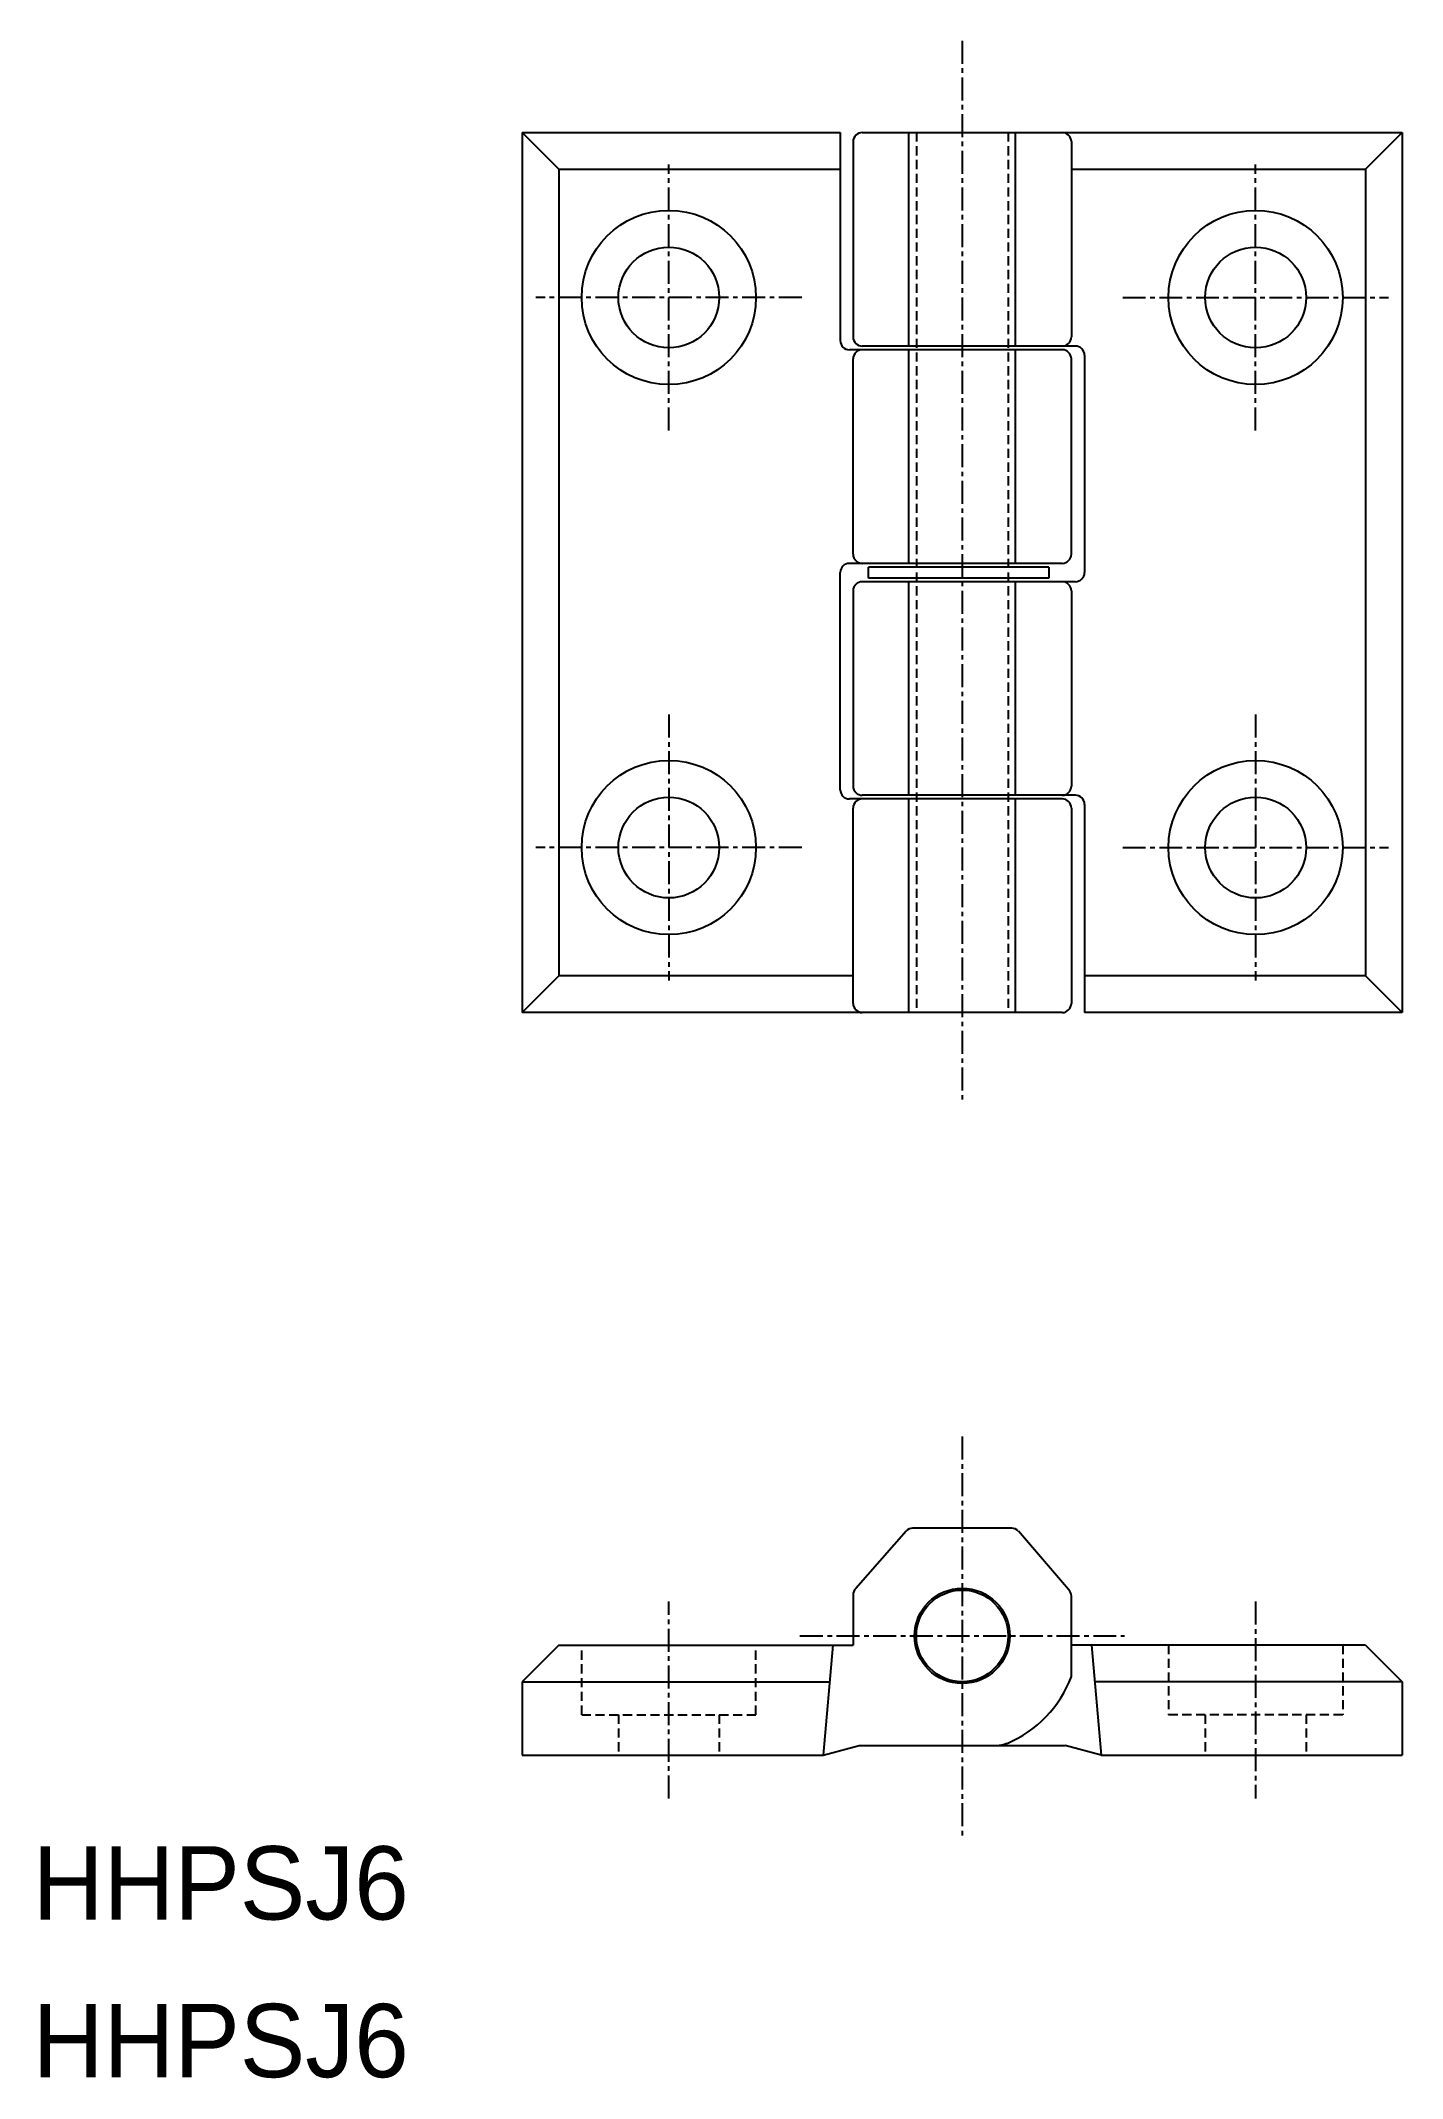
# Model space of a CAD drawing. Extents: x 0 to 75, y 0 to 111.
import ezdxf

# ---------------------------------------------------------------- set-up
doc = ezdxf.new("R2010")
doc.units = 0
doc.linetypes.add('CENTER', pattern=[2, 1.25, -0.25, 0.25, -0.25])
doc.linetypes.add('DASHED', pattern=[0.75, 0.5, -0.25])
doc.layers.get('0').update_dxf_attribs({"linetype": 'CONTINUOUS'})
doc.layers.add('CENTER', color=1, linetype='CENTER')

msp = doc.modelspace()

# ---------------------------------------------------------------- linework, layer by layer
at = {"color": 7, "linetype": 'CONTINUOUS'}
for p, q in [((26.69, 106.07), (26.69, 58.07)), ((26.69, 106.07), (44.04, 106.07)), ((28.69, 104.07), (26.69, 106.07)), ((44.04, 106.07), (44.04, 94.72)), ((45.24, 106.07), (74.69, 106.07)), ((47.77, 94.42), (47.77, 106.07)), ((53.6, 94.42), (53.6, 106.07)), ((72.69, 104.07), (74.69, 106.07)), ((74.69, 106.07), (74.69, 58.07)), ((44.74, 105.57), (44.74, 94.92)), ((56.64, 105.57), (56.64, 94.92)), ((28.69, 104.07), (28.69, 60.07)), ((28.69, 104.07), (44.04, 104.07)), ((56.64, 104.07), (72.69, 104.07)), ((72.69, 104.07), (72.69, 60.07)), ((56.14, 94.22), (44.54, 94.22)), ((44.74, 83.07), (44.74, 93.72)), ((56.86, 94.42), (45.24, 94.42)), ((47.77, 82.57), (47.77, 94.22)), ((53.6, 82.57), (53.6, 94.22)), ((56.64, 83.07), (56.64, 93.72)), ((57.36, 93.92), (57.36, 82.07)), ((56.14, 82.57), (44.54, 82.57)), ((45.57, 81.77), (45.57, 82.37)), ((55.42, 82.37), (45.57, 82.37)), ((55.42, 82.37), (55.42, 81.77)), ((44.04, 70.22), (44.04, 82.07)), ((56.86, 81.57), (45.24, 81.57)), ((55.42, 81.77), (45.57, 81.77)), ((47.77, 69.92), (47.77, 81.57)), ((53.6, 69.92), (53.6, 81.57)), ((44.74, 81.07), (44.74, 70.42)), ((56.64, 81.07), (56.64, 70.42)), ((56.14, 69.72), (44.54, 69.72)), ((44.74, 58.57), (44.74, 69.22)), ((56.86, 69.92), (45.24, 69.92)), ((47.77, 58.07), (47.77, 69.72)), ((53.6, 58.07), (53.6, 69.72)), ((56.64, 69.22), (56.64, 58.57)), ((57.36, 69.42), (57.36, 58.07)), ((28.69, 60.07), (26.69, 58.07)), ((44.74, 60.07), (28.69, 60.07)), ((72.69, 60.07), (57.36, 60.07)), ((72.69, 60.07), (74.69, 58.07)), ((56.14, 58.07), (26.69, 58.07)), ((74.69, 58.07), (57.36, 58.07)), ((47.63, 29.79), (44.88, 26.65)), ((53.39, 29.94), (47.98, 29.94)), ((56.49, 26.6), (53.75, 29.79)), ((44.74, 26.3), (44.74, 23.57)), ((56.64, 21.86), (56.64, 26.24)), ((28.69, 23.57), (26.69, 21.57)), ((28.69, 23.57), (44.74, 23.57)), ((43.64, 23.57), (43.11, 17.57)), ((72.69, 23.57), (56.64, 23.57)), ((57.74, 23.57), (58.26, 17.57)), ((72.69, 23.57), (74.69, 21.57)), ((26.69, 21.57), (26.69, 17.57)), ((26.69, 21.57), (43.46, 21.57)), ((74.69, 21.57), (57.91, 21.57)), ((74.69, 21.57), (74.69, 17.57)), ((43.11, 17.57), (45.07, 18.1)), ((45.07, 18.1), (56.3, 18.1)), ((58.26, 17.57), (56.3, 18.1)), ((26.69, 17.57), (43.11, 17.57)), ((58.26, 17.57), (74.69, 17.57))]:
    msp.add_line(p, q, dxfattribs=at)
at = {"color": 3, "linetype": 'DASHED'}
for p, q in [((48.19, 106.07), (48.19, 58.07)), ((53.19, 106.07), (53.19, 58.07)), ((29.94, 19.77), (29.94, 23.57)), ((39.44, 19.77), (39.44, 23.57)), ((61.94, 23.57), (61.94, 19.77)), ((71.44, 23.57), (71.44, 19.77)), ((29.94, 19.77), (39.44, 19.77)), ((31.94, 19.77), (31.94, 17.57)), ((37.44, 19.77), (37.44, 17.57)), ((71.44, 19.77), (61.94, 19.77)), ((63.94, 19.77), (63.94, 17.57)), ((69.44, 19.77), (69.44, 17.57))]:
    msp.add_line(p, q, dxfattribs=at)
at = {"color": 7, "linetype": 'CONTINUOUS'}
for centre, radius in [((34.69, 97.07), 4.75), ((66.69, 97.07), 4.75), ((34.69, 97.07), 2.75), ((66.69, 97.07), 2.75), ((34.69, 67.07), 4.75), ((66.69, 67.07), 4.75), ((34.69, 67.07), 2.75), ((66.69, 67.07), 2.75), ((50.69, 24.07), 2.6), ((50.69, 24.07), 2.5)]:
    msp.add_circle(centre, radius, dxfattribs=at)
for centre, radius, start, end in [((45.24, 105.57), 0.5, 90, 180), ((56.14, 105.57), 0.5, 0, 90), ((44.54, 94.72), 0.5, 180, 270), ((45.24, 94.92), 0.5, 180, 270), ((56.14, 94.92), 0.5, 270, 0), ((45.24, 93.72), 0.5, 90, 180), ((56.14, 93.72), 0.5, 0, 90), ((56.86, 93.92), 0.5, 0, 90), ((44.54, 82.07), 0.5, 90, 180), ((45.24, 83.07), 0.5, 180, 270), ((56.14, 83.07), 0.5, 270, 0), ((45.24, 81.07), 0.5, 90, 180), ((56.14, 81.07), 0.5, 0, 90), ((56.86, 82.07), 0.5, 270, 0), ((44.54, 70.22), 0.5, 180, 270), ((45.24, 70.42), 0.5, 180, 270), ((56.14, 70.42), 0.5, 270, 0), ((45.24, 69.22), 0.5, 90, 180), ((56.14, 69.22), 0.5, 0, 90), ((56.86, 69.42), 0.5, 0, 90), ((45.24, 58.57), 0.5, 180, 270), ((56.14, 58.57), 0.5, 270, 0), ((47.98, 29.44), 0.5, 90, 135), ((53.39, 29.44), 0.5, 45, 90), ((45.24, 26.3), 0.5, 135, 180), ((56.14, 26.24), 0.5, 0, 45), ((50.69, 24.07), 6.35, 292.6619, 339.555), ((52.55, 19.6), 1.5, 270, 292.6619)]:
    msp.add_arc(centre, radius, start, end, dxfattribs=at)
at = {"layer": 'CENTER', "color": 1, "linetype": 'CENTER'}
for p, q in [((50.69, 111.07), (50.69, 53.07)), ((34.69, 89.82), (34.69, 104.32)), ((66.69, 89.82), (66.69, 104.32)), ((41.94, 97.07), (27.44, 97.07)), ((59.44, 97.07), (73.94, 97.07)), ((34.69, 74.32), (34.69, 59.82)), ((66.69, 74.32), (66.69, 59.82)), ((41.94, 67.07), (27.44, 67.07)), ((59.44, 67.07), (73.94, 67.07)), ((50.69, 34.94), (50.69, 13.1)), ((34.69, 15.21), (34.69, 25.94)), ((66.69, 25.94), (66.69, 15.21)), ((41.84, 24.07), (59.54, 24.07))]:
    msp.add_line(p, q, dxfattribs=at)

# ---------------------------------------------------------------- texts
at = {"color": 7, "linetype": 'CONTINUOUS'}
for p in [(0, 8.6), (0, 0)]:
    msp.add_text('HHPSJ6', height=4, dxfattribs=at).set_placement(p)

doc.saveas('drawing.dxf')
